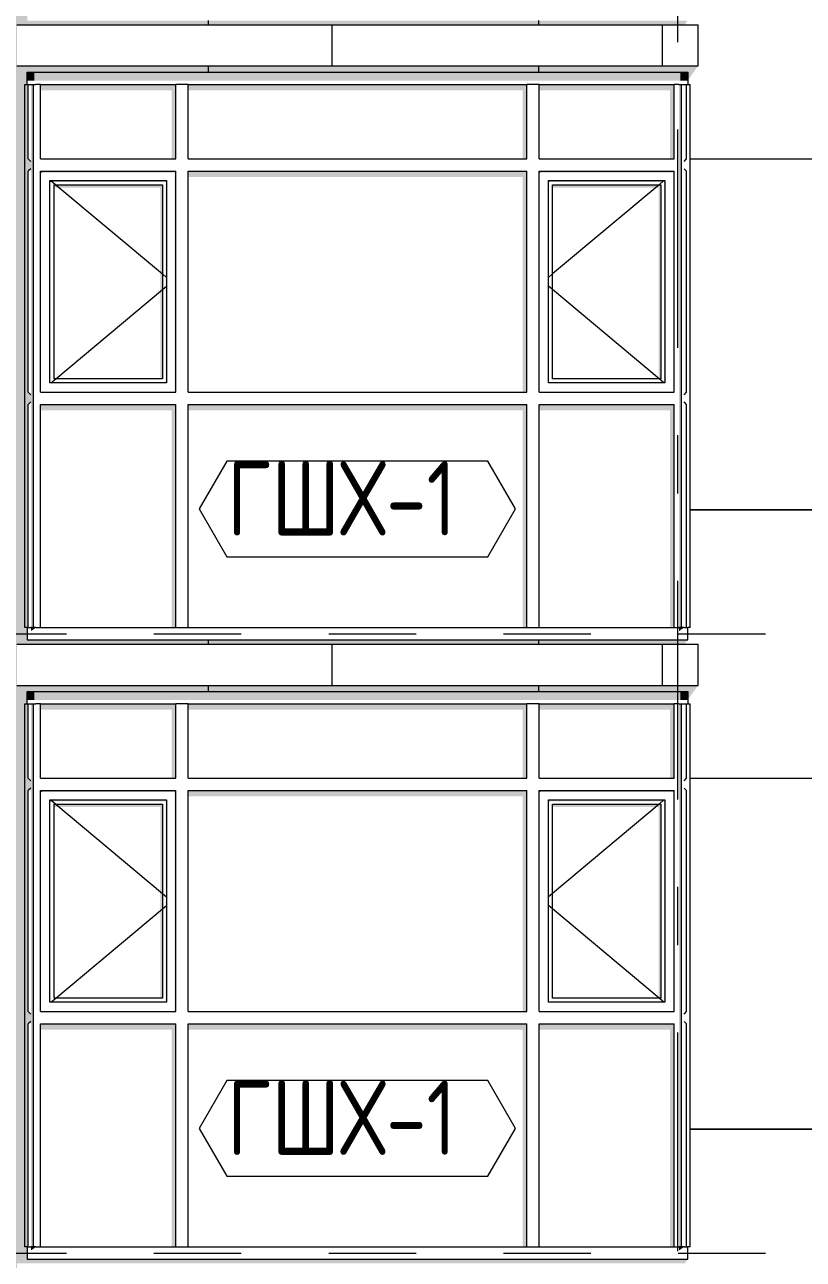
# Model space of a CAD drawing. Header units: millimetres. Extents: x 18162 to 7085488, y 72188 to 247925.
# Drawn here: x 5826846 to 5830619, y 118354 to 124334 of the extents above; entities that cross this region are included whole.
import ezdxf
from ezdxf.enums import TextEntityAlignment as Align

# ---------------------------------------------------------------- set-up
doc = ezdxf.new("R2010")
doc.units = ezdxf.units.MM
doc.header["$MEASUREMENT"] = 0
doc.linetypes.add('Dashed', pattern=[423.333333, 211.666667, -211.666667])
doc.linetypes.add('Double Dashed', pattern=[1093.611073, 529.166651, -211.666656, 141.111112, -211.666656])
for name, color, linetype in [('Finish - Wall', 7, 'Continuous'), ('Structural - Bearing', 7, 'Continuous'), ('Structural - Grid', 7, 'Continuous')]:
    doc.layers.add(name, color=color, linetype=linetype)
doc.styles.add('GENERATED_STYLE_3', font='', dxfattribs={"width": 0.8})
doc.styles.get('GENERATED_STYLE_3').set_extended_font_data('ISOCPEUR MON')
doc.dimstyles.new('GENERATED_STYLE__19', dxfattribs={"dimtxt": 440.00001, "dimasz": 228, "dimexe": 0.18, "dimexo": 31028.935828, "dimgap": 0, "dimtad": 1, "dimdec": 0, "dimzin": 0, "dimdsep": 46, "dimtxsty": 'GENERATED_STYLE_3', "dimblk": 'ARROWHEAD_2', "dimblk1": 'ARROWHEAD_2', "dimblk2": 'ARROWHEAD_2', "dimcen": 0.09, "dimclrd": 13, "dimclre": 13, "dimclrt": 13, "dimadec": 0, "dimazin": 0, "dimtfac": 1, "dimtdec": 4, "dimtmove": 0, "dimatfit": 3, "dimfxl": 1, "dimtolj": 1, "dimtzin": 0, "dimarcsym": 0})

# ---------------------------------------------------------------- blocks, each defined once
blk = doc.blocks.new('*X2302', base_point=(5785635.3, 106384.1))
at = {"layer": 'Structural - Bearing', "color": 8, "linetype": 'Continuous', "lineweight": 13}
for p, q in [((5827735.3, 121134.1), (5827735.3, 121104.1)), ((5829335.3, 121134.1), (5829335.3, 121104.1)), ((5830071.2, 120684.1), (5830435.3, 120684.1)), ((5830435.3, 120684.1), (5830808.8, 120684.1)), ((5830071.2, 118984.1), (5830435.3, 118984.1)), ((5830435.3, 118984.1), (5830071.2, 118984.1)), ((5830808.8, 118984.1), (5830435.3, 118984.1)), ((5830435.3, 118984.1), (5830808.8, 118984.1))]:
    blk.add_line(p, q, dxfattribs=at)
blk = doc.blocks.new('*X2308', base_point=(5785635.3, 106384.1))
at = {"layer": 'Structural - Bearing', "color": 8, "linetype": 'Continuous', "lineweight": 13}
for p, q in [((5827735.3, 124134.1), (5827735.3, 124104.1)), ((5829335.3, 124134.1), (5829335.3, 124104.1)), ((5830071.2, 123684.1), (5830435.3, 123684.1)), ((5830435.3, 123684.1), (5830808.8, 123684.1)), ((5830071.2, 121984.1), (5830435.3, 121984.1)), ((5830435.3, 121984.1), (5830071.2, 121984.1)), ((5830808.8, 121984.1), (5830435.3, 121984.1)), ((5830435.3, 121984.1), (5830808.8, 121984.1)), ((5827735.3, 121354.1), (5827735.3, 121334.1)), ((5829335.3, 121354.1), (5829335.3, 121334.1))]:
    blk.add_line(p, q, dxfattribs=at)
blk = doc.blocks.new('*X2309', base_point=(5785635.3, 106384.1))
at = {"layer": 'Structural - Bearing', "color": 7, "linetype": 'Continuous', "lineweight": 9}
for p, q in [((5828335.3, 121334.1), (5828335.3, 121134.1)), ((5829935.3, 121334.1), (5829935.3, 121134.1))]:
    blk.add_line(p, q, dxfattribs=at)
blk = doc.blocks.new('*X2314', base_point=(5785635.3, 106384.1))
at = {"layer": 'Structural - Bearing', "color": 8, "linetype": 'Continuous', "lineweight": 13}
for p, q in [((5827735.3, 124354.1), (5827735.3, 124334.1)), ((5829335.3, 124354.1), (5829335.3, 124334.1))]:
    blk.add_line(p, q, dxfattribs=at)
blk = doc.blocks.new('*X2315', base_point=(5785635.3, 106384.1))
at = {"layer": 'Structural - Bearing', "color": 7, "linetype": 'Continuous', "lineweight": 9}
for p, q in [((5828335.3, 124334.1), (5828335.3, 124134.1)), ((5829935.3, 124334.1), (5829935.3, 124134.1))]:
    blk.add_line(p, q, dxfattribs=at)
blk = doc.blocks.new('*D2600', base_point=(5785635.3, 106384.1))
at = {"color": 12, "linetype": 'Continuous', "lineweight": 35}
for p, q in [((5838328.4, 118420.7), (5838628.4, 118247.5)), ((5838328.4, 118220.7), (5838628.4, 118047.5))]:
    blk.add_line(p, q, dxfattribs=at)
at = {"color": 13, "linetype": 'Continuous', "lineweight": 13}
for p, q in [((5838478.4, 118134.1), (5838478.4, 118334.1)), ((5838703.4, 118134.1), (5837187.8, 118134.1))]:
    blk.add_line(p, q, dxfattribs=at)
blk = doc.blocks.new('ARROWHEAD_2')
at = {"color": 0, "linetype": 'Continuous', "lineweight": 0}
for p, q in [((-0.378, -0.655), (0.378, 0.655)), ((0, 0), (-1, 0))]:
    blk.add_line(p, q, dxfattribs=at)
blk = doc.blocks.new('*D2601', base_point=(5785635.3, 106384.1))
at = {"color": 12, "linetype": 'Continuous', "lineweight": 35}
for p, q in [((5838328.4, 121220.7), (5838628.4, 121047.5)), ((5838328.4, 118420.7), (5838628.4, 118247.5))]:
    blk.add_line(p, q, dxfattribs=at)
at = {"color": 13, "linetype": 'Continuous', "lineweight": 13}
for p, q in [((5838703.4, 121134.1), (5837187.8, 121134.1)), ((5838478.4, 118334.1), (5838478.4, 121134.1)), ((5838703.4, 118334.1), (5837187.8, 118334.1)), ((5838478.4, 118134.1), (5838478.4, 118334.1))]:
    blk.add_line(p, q, dxfattribs=at)
at = {"color": 13, "lineweight": 13, "char_height": 440, "attachment_point": 7, "rotation": 90, "style": 'GENERATED_STYLE_3'}
for s, insert in [('\\A1;{\\pql;\\fISOCPEUR MON|b0|i0|c0|p0;\\W0.800000;2,800}', (5838605.9, 119549.6)), ('\\A1;{\\pql;\\fISOCPEUR MON|b0|i0|c0|p0;\\W0.800000;200}', (5838518.1, 118420.8))]:
    blk.add_mtext(s, dxfattribs=dict(at, insert=insert))
blk = doc.blocks.new('*D2602', base_point=(5785635.3, 106384.1))
at = {"color": 12, "linetype": 'Continuous', "lineweight": 35}
for p, q in [((5838328.4, 121420.7), (5838628.4, 121247.5)), ((5838328.4, 121220.7), (5838628.4, 121047.5))]:
    blk.add_line(p, q, dxfattribs=at)
at = {"color": 13, "linetype": 'Continuous', "lineweight": 13}
for p, q in [((5838478.4, 121134.1), (5838478.4, 121334.1)), ((5838703.4, 121134.1), (5837187.8, 121134.1))]:
    blk.add_line(p, q, dxfattribs=at)
blk = doc.blocks.new('*D2603', base_point=(5785635.3, 106384.1))
at = {"color": 12, "linetype": 'Continuous', "lineweight": 35}
for p, q in [((5838328.4, 124220.7), (5838628.4, 124047.5)), ((5838328.4, 121420.7), (5838628.4, 121247.5))]:
    blk.add_line(p, q, dxfattribs=at)
at = {"color": 13, "linetype": 'Continuous', "lineweight": 13}
for p, q in [((5838703.4, 124134.1), (5837187.8, 124134.1)), ((5838478.4, 121334.1), (5838478.4, 124134.1)), ((5838703.4, 121334.1), (5837187.8, 121334.1)), ((5838478.4, 121134.1), (5838478.4, 121334.1))]:
    blk.add_line(p, q, dxfattribs=at)
at = {"color": 13, "lineweight": 13, "char_height": 440, "attachment_point": 7, "rotation": 90, "style": 'GENERATED_STYLE_3'}
for s, insert in [('\\A1;{\\pql;\\fISOCPEUR MON|b0|i0|c0|p0;\\W0.800000;2,800}', (5838605.9, 122549.6)), ('\\A1;{\\pql;\\fISOCPEUR MON|b0|i0|c0|p0;\\W0.800000;200}', (5838518.1, 121420.8))]:
    blk.add_mtext(s, dxfattribs=dict(at, insert=insert))
blk = doc.blocks.new('*D2604', base_point=(5785635.3, 106384.1))
at = {"color": 12, "linetype": 'Continuous', "lineweight": 35}
for p, q in [((5838328.4, 124420.7), (5838628.4, 124247.5)), ((5838328.4, 124220.7), (5838628.4, 124047.5))]:
    blk.add_line(p, q, dxfattribs=at)
at = {"color": 13, "linetype": 'Continuous', "lineweight": 13}
for p, q in [((5838703.4, 124334.1), (5837187.8, 124334.1)), ((5838478.4, 124134.1), (5838478.4, 124334.1)), ((5838703.4, 124134.1), (5837187.8, 124134.1))]:
    blk.add_line(p, q, dxfattribs=at)
blk = doc.blocks.new('*D2605', base_point=(5785635.3, 106384.1))
at = {"color": 12, "linetype": 'Continuous', "lineweight": 35}
for p, q in [((5838328.4, 127220.7), (5838628.4, 127047.5)), ((5838328.4, 124420.7), (5838628.4, 124247.5))]:
    blk.add_line(p, q, dxfattribs=at)
at = {"color": 13, "linetype": 'Continuous', "lineweight": 13}
for p, q in [((5838703.4, 127134.1), (5837187.8, 127134.1)), ((5838478.4, 124334.1), (5838478.4, 127134.1)), ((5838703.4, 124334.1), (5837187.8, 124334.1))]:
    blk.add_line(p, q, dxfattribs=at)
at = {"color": 13, "lineweight": 13, "char_height": 440, "attachment_point": 7, "rotation": 90, "style": 'GENERATED_STYLE_3'}
for s, insert in [('\\A1;{\\pql;\\fISOCPEUR MON|b0|i0|c0|p0;\\W0.800000;2,800}', (5838605.9, 125549.6)), ('\\A1;{\\pql;\\fISOCPEUR MON|b0|i0|c0|p0;\\W0.800000;200}', (5838518.1, 124420.8))]:
    blk.add_mtext(s, dxfattribs=dict(at, insert=insert))
blk = doc.blocks.new('Label_215_3', base_point=(5828458.8, 118754.1))
at = {"color": 13, "linetype": 'Continuous', "lineweight": 13, "flags": 128}
blk.add_lwpolyline([(5827692.4, 118988.3), (5827826.5, 118756.1), (5829091.1, 118756.1), (5829225.2, 118988.3), (5829091.1, 119220.6), (5827826.5, 119220.6)], close=True, dxfattribs=at)
at = {"color": 13, "lineweight": 13, "insert": (5827826.5, 119219.9), "char_height": 360, "attachment_point": 1, "style": 'GENERATED_STYLE_3'}
blk.add_mtext('\\A1;{\\pql;\\pt0,253000;\\fISOCPEUR MON|b0|i0|c0|p0;\\W0.800000;ГШХ-1\\fISOCPEUR MON|b0|i0|c0|p0;\\W0.800000;\\A1{\\H.66x;\\S^  ;}\\fISOCPEUR MON|b0|i0|c0|p0;\\W0.800000;\\fISOCPEUR MON|b0|i0|c0|p0;\\W0.800000;\\A1{\\H.66x;\\S^  ;}\\fISOCPEUR MON|b0|i0|c0|p0;\\W0.800000; \\fISOCPEUR MON|b0|i0|c0|p0;\\W0.800000;\\fISOCPEUR MON|b0|i0|c0|p0;\\W0.800000;\\fISOCPEUR MON|b0|i0|c0|p0;\\W0.800000;\\fISOCPEUR MON|b0|i0|c0|p0;\\W0.800000;\\fISOCPEUR MON|b0|i0|c0|p0;\\W0.800000;\\fISOCPEUR MON|b0|i0|c0|p0;\\W0.800000;\\fISOCPEUR MON|b0|i0|c0|p0;\\W0.800000;\\fISOCPEUR MON|b0|i0|c0|p0;\\W0.800000;\\fISOCPEUR MON|b0|i0|c0|p0;\\W0.800000;\\fISOCPEUR MON|b0|i0|c0|p0;\\W0.800000;\\fISOCPEUR MON|b0|i0|c0|p0;\\W0.800000;\\fISOCPEUR MON|b0|i0|c0|p0;\\W0.800000;\\fISOCPEUR MON|b0|i0|c0|p0;\\W0.800000;\\fISOCPEUR MON|b0|i0|c0|p0;\\W0.800000;\\fISOCPEUR MON|b0|i0|c0|p0;\\W0.800000;\\fISOCPEUR MON|b0|i0|c0|p0;\\W0.800000;\\fISOCPEUR MON|b0|i0|c0|p0;\\W0.800000;\\fISOCPEUR MON|b0|i0|c0|p0;\\W0.800000;\\fISOCPEUR MON|b0|i0|c0|p0;\\W0.800000;\\fISOCPEUR MON|b0|i0|c0|p0;\\W0.800000;\\fISOCPEUR MON|b0|i0|c0|p0;\\W0.800000;\\fISOCPEUR MON|b0|i0|c0|p0;\\W0.800000;\\fISOCPEUR MON|b0|i0|c0|p0;\\W0.800000;\\fISOCPEUR MON|b0|i0|c0|p0;\\W0.800000;\\fISOCPEUR MON|b0|i0|c0|p0;\\W0.800000;\\fISOCPEUR MON|b0|i0|c0|p0;\\W0.800000;\\fISOCPEUR MON|b0|i0|c0|p0;\\W0.800000;\\fISOCPEUR MON|b0|i0|c0|p0;\\W0.800000;\\fISOCPEUR MON|b0|i0|c0|p0;\\W0.800000;\\fISOCPEUR MON|b0|i0|c0|p0;\\W0.800000;\\fISOCPEUR MON|b0|i0|c0|p0;\\W0.800000;\\fISOCPEUR MON|b0|i0|c0|p0;\\W0.800000;\\fISOCPEUR MON|b0|i0|c0|p0;\\W0.800000;\\fISOCPEUR MON|b0|i0|c0|p0;\\W0.800000;\\fISOCPEUR MON|b0|i0|c0|p0;\\W0.800000;\\fISOCPEUR MON|b0|i0|c0|p0;\\W0.800000;\\fISOCPEUR MON|b0|i0|c0|p0;\\W0.800000;\\fISOCPEUR MON|b0|i0|c0|p0;\\W0.800000;\\fISOCPEUR MON|b0|i0|c0|p0;\\W0.800000;\\fISOCPEUR MON|b0|i0|c0|p0;\\W0.800000;\\fISOCPEUR MON|b0|i0|c0|p0;\\W0.800000;\\fISOCPEUR MON|b0|i0|c0|p0;\\W0.800000;\\fISOCPEUR MON|b0|i0|c0|p0;\\W0.800000;}', dxfattribs=at)
blk = doc.blocks.new('Label_217_3', base_point=(5828458.8, 121754.1))
at = {"color": 13, "linetype": 'Continuous', "lineweight": 13, "flags": 128}
blk.add_lwpolyline([(5827692.4, 121988.3), (5827826.5, 121756.1), (5829091.1, 121756.1), (5829225.2, 121988.3), (5829091.1, 122220.6), (5827826.5, 122220.6)], close=True, dxfattribs=at)
at = {"color": 13, "lineweight": 13, "insert": (5827826.5, 122219.9), "char_height": 360, "attachment_point": 1, "style": 'GENERATED_STYLE_3'}
blk.add_mtext('\\A1;{\\pql;\\pt0,253000;\\fISOCPEUR MON|b0|i0|c0|p0;\\W0.800000;ГШХ-1\\fISOCPEUR MON|b0|i0|c0|p0;\\W0.800000;\\A1{\\H.66x;\\S^  ;}\\fISOCPEUR MON|b0|i0|c0|p0;\\W0.800000;\\fISOCPEUR MON|b0|i0|c0|p0;\\W0.800000;\\A1{\\H.66x;\\S^  ;}\\fISOCPEUR MON|b0|i0|c0|p0;\\W0.800000; \\fISOCPEUR MON|b0|i0|c0|p0;\\W0.800000;\\fISOCPEUR MON|b0|i0|c0|p0;\\W0.800000;\\fISOCPEUR MON|b0|i0|c0|p0;\\W0.800000;\\fISOCPEUR MON|b0|i0|c0|p0;\\W0.800000;\\fISOCPEUR MON|b0|i0|c0|p0;\\W0.800000;\\fISOCPEUR MON|b0|i0|c0|p0;\\W0.800000;\\fISOCPEUR MON|b0|i0|c0|p0;\\W0.800000;\\fISOCPEUR MON|b0|i0|c0|p0;\\W0.800000;\\fISOCPEUR MON|b0|i0|c0|p0;\\W0.800000;\\fISOCPEUR MON|b0|i0|c0|p0;\\W0.800000;\\fISOCPEUR MON|b0|i0|c0|p0;\\W0.800000;\\fISOCPEUR MON|b0|i0|c0|p0;\\W0.800000;\\fISOCPEUR MON|b0|i0|c0|p0;\\W0.800000;\\fISOCPEUR MON|b0|i0|c0|p0;\\W0.800000;\\fISOCPEUR MON|b0|i0|c0|p0;\\W0.800000;\\fISOCPEUR MON|b0|i0|c0|p0;\\W0.800000;\\fISOCPEUR MON|b0|i0|c0|p0;\\W0.800000;\\fISOCPEUR MON|b0|i0|c0|p0;\\W0.800000;\\fISOCPEUR MON|b0|i0|c0|p0;\\W0.800000;\\fISOCPEUR MON|b0|i0|c0|p0;\\W0.800000;\\fISOCPEUR MON|b0|i0|c0|p0;\\W0.800000;\\fISOCPEUR MON|b0|i0|c0|p0;\\W0.800000;\\fISOCPEUR MON|b0|i0|c0|p0;\\W0.800000;\\fISOCPEUR MON|b0|i0|c0|p0;\\W0.800000;\\fISOCPEUR MON|b0|i0|c0|p0;\\W0.800000;\\fISOCPEUR MON|b0|i0|c0|p0;\\W0.800000;\\fISOCPEUR MON|b0|i0|c0|p0;\\W0.800000;\\fISOCPEUR MON|b0|i0|c0|p0;\\W0.800000;\\fISOCPEUR MON|b0|i0|c0|p0;\\W0.800000;\\fISOCPEUR MON|b0|i0|c0|p0;\\W0.800000;\\fISOCPEUR MON|b0|i0|c0|p0;\\W0.800000;\\fISOCPEUR MON|b0|i0|c0|p0;\\W0.800000;\\fISOCPEUR MON|b0|i0|c0|p0;\\W0.800000;\\fISOCPEUR MON|b0|i0|c0|p0;\\W0.800000;\\fISOCPEUR MON|b0|i0|c0|p0;\\W0.800000;\\fISOCPEUR MON|b0|i0|c0|p0;\\W0.800000;\\fISOCPEUR MON|b0|i0|c0|p0;\\W0.800000;\\fISOCPEUR MON|b0|i0|c0|p0;\\W0.800000;\\fISOCPEUR MON|b0|i0|c0|p0;\\W0.800000;\\fISOCPEUR MON|b0|i0|c0|p0;\\W0.800000;\\fISOCPEUR MON|b0|i0|c0|p0;\\W0.800000;\\fISOCPEUR MON|b0|i0|c0|p0;\\W0.800000;\\fISOCPEUR MON|b0|i0|c0|p0;\\W0.800000;}', dxfattribs=at)
blk = doc.blocks.new('Standard grid marker[378]_3', base_point=(5830008.8, 166384.1))
at = {"layer": 'Structural - Grid', "color": 13, "linetype": 'Double Dashed', "lineweight": 13, "ltscale": 2}
blk.add_line((5830008.8, 165384.1), (5830008.8, 100884.1), dxfattribs=at)
at = {"layer": 'Structural - Grid', "color": 13, "lineweight": 13, "style": 'GENERATED_STYLE_3'}
blk.add_attdef('AC_MarkerText_1', text='', height=500, rotation=360, dxfattribs=at).set_placement((5830008.8, 99534.1), align=Align.TOP_CENTER)

msp = doc.modelspace()

# ---------------------------------------------------------------- hatches: boundary and pattern name
at = {"layer": 'Finish - Wall', "linetype": 'Continuous', "lineweight": 0}
for points in [[(5826858.8, 124104.1), (5826858.8, 124063.4), (5826893.8, 124063.4), (5826893.8, 124104.1)], [(5826893.8, 124104.1), (5826893.8, 124063.4), (5827608.8, 124063.4), (5827608.8, 124104.1)], [(5827608.8, 124104.1), (5827608.8, 124063.4), (5829308.8, 124063.4), (5829308.8, 124104.1)], [(5829308.8, 124104.1), (5829308.8, 124063.4), (5830023.8, 124063.4), (5830023.8, 124104.1)], [(5830058.8, 124104.1), (5830023.8, 124104.1), (5830023.8, 124063.4), (5830058.8, 124063.4)], [(5826846.4, 123654.1), (5826888.8, 123654.1), (5826888.8, 124044.1), (5826876.4, 124044.1), (5826876.4, 123671.5), (5826863.8, 123684.1), (5826863.8, 124044.1), (5826846.4, 124044.1)], [(5826923.8, 124044.1), (5826923.8, 124015.8), (5827558.8, 124015.8), (5827558.8, 123684.1), (5827578.8, 123684.1), (5827578.8, 124044.1)], [(5827638.8, 124044.1), (5827638.8, 124015.8), (5829258.8, 124015.8), (5829258.8, 123684.1), (5829278.8, 123684.1), (5829278.8, 124044.1)], [(5829338.8, 124044.1), (5829338.8, 124015.8), (5829973.8, 124015.8), (5829973.8, 123684.1), (5829993.8, 123684.1), (5829993.8, 124044.1)], [(5830016.4, 123654.1), (5830028.8, 123654.1), (5830028.8, 124044.1), (5830016.4, 124044.1)], [(5830053.8, 124044.1), (5830053.8, 124037), (5830058.8, 124044.1)], [(5830053.8, 123684.1), (5830041.2, 123671.5), (5830047.5, 123675.2)], [(5827578.8, 123624.1), (5826923.8, 123624.1), (5826930.9, 123617), (5827571.8, 123617)], [(5826930.9, 123617), (5826923.8, 123624.1), (5826923.8, 123617)], [(5827571.8, 123617), (5827573.8, 123617), (5827573.8, 122559.1), (5827578.8, 122554.1), (5827578.8, 123624.1)], [(5827638.8, 123624.1), (5827638.8, 123595.8), (5829258.8, 123595.8), (5829258.8, 122554.1), (5829278.8, 122554.1), (5829278.8, 123624.1)], [(5829993.8, 123624.1), (5829338.8, 123624.1), (5829345.9, 123617), (5829986.8, 123617)], [(5829338.8, 123624.1), (5829338.8, 123617), (5829345.9, 123617)], [(5829986.8, 123617), (5829988.8, 123617), (5829988.8, 122559.1), (5829993.8, 122554.1), (5829993.8, 123624.1)], [(5830016.4, 122524.1), (5830028.8, 122524.1), (5830028.8, 123654.1), (5830016.4, 123654.1)], [(5826975.9, 123572), (5826968.8, 123579.1), (5826968.8, 123572)], [(5826968.8, 123579.1), (5826975.9, 123572), (5827526.8, 123572), (5827533.8, 123579.1)], [(5826988.8, 123544.9), (5827503.8, 123544.9), (5827503.8, 122619.1), (5827513.8, 122619.1), (5827513.8, 123559.1), (5826988.8, 123559.1)], [(5827533.8, 123579.1), (5827526.8, 123572), (5827528.8, 123572), (5827528.8, 122604.1), (5827533.8, 122599.1)], [(5829390.9, 123572), (5829383.8, 123579.1), (5829383.8, 123572)], [(5829383.8, 123579.1), (5829390.9, 123572), (5829941.8, 123572), (5829948.8, 123579.1)], [(5829928.8, 123559.1), (5829403.8, 123559.1), (5829403.8, 123544.9), (5829918.8, 123544.9), (5829918.8, 122619.1), (5829928.8, 122619.1)], [(5829941.8, 123572), (5829943.8, 123572), (5829943.8, 122604.1), (5829948.8, 122599.1), (5829948.8, 123579.1)], [(5827528.8, 122599.1), (5827533.8, 122599.1), (5827528.8, 122604.1)], [(5829943.8, 122599.1), (5829948.8, 122599.1), (5829943.8, 122604.1)], [(5827573.8, 122554.1), (5827578.8, 122554.1), (5827573.8, 122559.1)], [(5829988.8, 122554.1), (5829993.8, 122554.1), (5829988.8, 122559.1)], [(5830053.8, 122554.1), (5830041.2, 122541.5), (5830047.5, 122545.2)], [(5826846.4, 122524.1), (5826846.4, 121414.1), (5826863.8, 121414.1), (5826863.8, 122494.1), (5826876.4, 122506.6), (5826876.4, 121414.1), (5826888.8, 121414.1), (5826888.8, 122524.1)], [(5826923.8, 122494.1), (5826923.8, 122465.8), (5827558.8, 122465.8), (5827558.8, 121414.1), (5827578.8, 121414.1), (5827578.8, 122494.1)], [(5827638.8, 122494.1), (5827638.8, 122465.8), (5829258.8, 122465.8), (5829258.8, 121414.1), (5829278.8, 121414.1), (5829278.8, 122494.1)], [(5829338.8, 122465.8), (5829973.8, 122465.8), (5829973.8, 121414.1), (5829993.8, 121414.1), (5829993.8, 122494.1), (5829338.8, 122494.1)], [(5830016.4, 121414.1), (5830028.8, 121414.1), (5830028.8, 122524.1), (5830016.4, 122524.1)], [(5826876.4, 121396.5), (5826893.8, 121408.8), (5826893.8, 121414.1), (5826876.4, 121414.1)], [(5826901.2, 121414.1), (5826893.8, 121414.1), (5826893.8, 121408.8)], [(5830016.4, 121396.5), (5830023.8, 121401.7), (5830023.8, 121414.1), (5830016.4, 121414.1)], [(5830041.2, 121414.1), (5830023.8, 121414.1), (5830023.8, 121401.7)], [(5826858.8, 121104.1), (5826858.8, 121063.4), (5826893.8, 121063.4), (5826893.8, 121104.1)], [(5826893.8, 121063.4), (5827608.8, 121063.4), (5827608.8, 121104.1), (5826893.8, 121104.1)], [(5829308.8, 121104.1), (5827608.8, 121104.1), (5827608.8, 121063.4), (5829308.8, 121063.4)], [(5829308.8, 121104.1), (5829308.8, 121063.4), (5830023.8, 121063.4), (5830023.8, 121104.1)], [(5830023.8, 121104.1), (5830023.8, 121063.4), (5830058.8, 121063.4), (5830058.8, 121104.1)], [(5826846.4, 121044.1), (5826846.4, 120654.1), (5826888.8, 120654.1), (5826888.8, 121044.1), (5826876.4, 121044.1), (5826876.4, 120671.5), (5826863.8, 120684.1), (5826863.8, 121044.1)], [(5826923.8, 121044.1), (5826923.8, 121015.8), (5827558.8, 121015.8), (5827558.8, 120684.1), (5827578.8, 120684.1), (5827578.8, 121044.1)], [(5827638.8, 121044.1), (5827638.8, 121015.8), (5829258.8, 121015.8), (5829258.8, 120684.1), (5829278.8, 120684.1), (5829278.8, 121044.1)], [(5829993.8, 121044.1), (5829338.8, 121044.1), (5829338.8, 121015.8), (5829973.8, 121015.8), (5829973.8, 120684.1), (5829993.8, 120684.1)], [(5830016.4, 120654.1), (5830028.8, 120654.1), (5830028.8, 121044.1), (5830016.4, 121044.1)], [(5830053.8, 121037), (5830058.8, 121044.1), (5830053.8, 121044.1)], [(5830041.2, 120671.5), (5830047.5, 120675.2), (5830053.8, 120684.1)], [(5827578.8, 120624.1), (5826923.8, 120624.1), (5826930.9, 120617), (5827571.8, 120617)], [(5826930.9, 120617), (5826923.8, 120624.1), (5826923.8, 120617)], [(5827571.8, 120617), (5827573.8, 120617), (5827573.8, 119559.1), (5827578.8, 119554.1), (5827578.8, 120624.1)], [(5827638.8, 120624.1), (5827638.8, 120595.8), (5829258.8, 120595.8), (5829258.8, 119554.1), (5829278.8, 119554.1), (5829278.8, 120624.1)], [(5829993.8, 120624.1), (5829338.8, 120624.1), (5829345.9, 120617), (5829986.8, 120617)], [(5829338.8, 120617), (5829345.9, 120617), (5829338.8, 120624.1)], [(5829986.8, 120617), (5829988.8, 120617), (5829988.8, 119559.1), (5829993.8, 119554.1), (5829993.8, 120624.1)], [(5830016.4, 119524.1), (5830028.8, 119524.1), (5830028.8, 120654.1), (5830016.4, 120654.1)], [(5826968.8, 120572), (5826975.9, 120572), (5826968.8, 120579.1)], [(5826968.8, 120579.1), (5826975.9, 120572), (5827526.8, 120572), (5827533.8, 120579.1)], [(5827513.8, 120559.1), (5826988.8, 120559.1), (5826988.8, 120544.9), (5827503.8, 120544.9), (5827503.8, 119619.1), (5827513.8, 119619.1)], [(5827533.8, 120579.1), (5827526.8, 120572), (5827528.8, 120572), (5827528.8, 119604.1), (5827533.8, 119599.1)], [(5829390.9, 120572), (5829383.8, 120579.1), (5829383.8, 120572)], [(5829383.8, 120579.1), (5829390.9, 120572), (5829941.8, 120572), (5829948.8, 120579.1)], [(5829928.8, 120559.1), (5829403.8, 120559.1), (5829403.8, 120544.9), (5829918.8, 120544.9), (5829918.8, 119619.1), (5829928.8, 119619.1)], [(5829941.8, 120572), (5829943.8, 120572), (5829943.8, 119604.1), (5829948.8, 119599.1), (5829948.8, 120579.1)], [(5827528.8, 119599.1), (5827533.8, 119599.1), (5827528.8, 119604.1)], [(5829943.8, 119599.1), (5829948.8, 119599.1), (5829943.8, 119604.1)], [(5827573.8, 119554.1), (5827578.8, 119554.1), (5827573.8, 119559.1)], [(5829988.8, 119554.1), (5829993.8, 119554.1), (5829988.8, 119559.1)], [(5830053.8, 119554.1), (5830041.2, 119541.5), (5830047.5, 119545.2)], [(5826846.4, 119524.1), (5826846.4, 118414.1), (5826863.8, 118414.1), (5826863.8, 119494.1), (5826876.4, 119506.6), (5826876.4, 118414.1), (5826888.8, 118414.1), (5826888.8, 119524.1)], [(5826923.8, 119494.1), (5826923.8, 119465.8), (5827558.8, 119465.8), (5827558.8, 118414.1), (5827578.8, 118414.1), (5827578.8, 119494.1)], [(5827638.8, 119494.1), (5827638.8, 119465.8), (5829258.8, 119465.8), (5829258.8, 118414.1), (5829278.8, 118414.1), (5829278.8, 119494.1)], [(5829338.8, 119465.8), (5829973.8, 119465.8), (5829973.8, 118414.1), (5829993.8, 118414.1), (5829993.8, 119494.1), (5829338.8, 119494.1)], [(5830016.4, 118414.1), (5830028.8, 118414.1), (5830028.8, 119524.1), (5830016.4, 119524.1)], [(5826876.4, 118396.5), (5826893.8, 118408.8), (5826893.8, 118414.1), (5826876.4, 118414.1)], [(5826893.8, 118414.1), (5826893.8, 118408.8), (5826901.2, 118414.1)], [(5830016.4, 118396.5), (5830023.8, 118401.7), (5830023.8, 118414.1), (5830016.4, 118414.1)], [(5830041.2, 118414.1), (5830023.8, 118414.1), (5830023.8, 118401.7)]]:
    msp.add_hatch(color=49, dxfattribs=at).paths.add_polyline_path(points)
h = msp.add_hatch(color=49, dxfattribs=at)
h.paths.add_polyline_path([(5826888.8, 123654.1), (5826846.4, 123654.1), (5826846.4, 122524.1), (5826888.8, 122524.1)])
h.paths.add_polyline_path([(5826876.4, 122541.5), (5826863.8, 122554.1), (5826863.8, 123624.1), (5826876.4, 123636.6)], flags=0)
h = msp.add_hatch(color=49, dxfattribs=at)
h.paths.add_polyline_path([(5826888.8, 120654.1), (5826846.4, 120654.1), (5826846.4, 119524.1), (5826888.8, 119524.1)])
h.paths.add_polyline_path([(5826863.8, 120624.1), (5826876.4, 120636.6), (5826876.4, 119541.5), (5826863.8, 119554.1)], flags=0)
at = {"layer": 'Structural - Bearing', "linetype": 'Continuous', "lineweight": 0}
for points in [[(5826808.8, 127284.1), (5825563.8, 127284.1), (5825563.8, 126715.6), (5825576.4, 126703), (5825576.4, 126684.1), (5825908.8, 126684.1), (5825908.8, 124984.1), (5825563.8, 124984.1), (5825563.8, 124845.6), (5825576.4, 124833), (5825576.4, 124803.4), (5825563.8, 124785.6), (5825563.8, 124284.1), (5826808.8, 124284.1), (5826808.8, 124334.1), (5830044.7, 124334.1), (5830058.8, 124354.1), (5826858.8, 124354.1), (5826858.8, 124414.1), (5826846.4, 124414.1), (5826846.4, 127044.1), (5826858.8, 127044.1), (5826858.8, 127104.1), (5830058.8, 127104.1), (5830058.8, 127063.4), (5830108.8, 127134.1), (5826808.8, 127134.1)], [(5826808.8, 124284.1), (5825563.8, 124284.1), (5825563.8, 123715.6), (5825576.4, 123703), (5825576.4, 123684.1), (5825908.8, 123684.1), (5825908.8, 121984.1), (5825563.8, 121984.1), (5825563.8, 121845.6), (5825576.4, 121833), (5825576.4, 121803.4), (5825563.8, 121785.6), (5825563.8, 121284.1), (5826808.8, 121284.1), (5826808.8, 121334.1), (5830044.7, 121334.1), (5830058.8, 121354.1), (5826858.8, 121354.1), (5826858.8, 121414.1), (5826846.4, 121414.1), (5826846.4, 124044.1), (5826858.8, 124044.1), (5826858.8, 124104.1), (5830058.8, 124104.1), (5830058.8, 124063.4), (5830108.8, 124134.1), (5826808.8, 124134.1)], [(5825563.8, 118284.1), (5826808.8, 118284.1), (5826808.8, 118334.1), (5830044.7, 118334.1), (5830058.8, 118354.1), (5826858.8, 118354.1), (5826858.8, 118414.1), (5826846.4, 118414.1), (5826846.4, 121044.1), (5826858.8, 121044.1), (5826858.8, 121104.1), (5830058.8, 121104.1), (5830058.8, 121063.4), (5830108.8, 121134.1), (5826808.8, 121134.1), (5826808.8, 121284.1), (5825563.8, 121284.1), (5825563.8, 120715.6), (5825576.4, 120703), (5825576.4, 120684.1), (5825908.8, 120684.1), (5825908.8, 118984.1), (5825563.8, 118984.1), (5825563.8, 118845.6), (5825576.4, 118833), (5825576.4, 118803.4), (5825563.8, 118785.6)]]:
    msp.add_hatch(color=49, dxfattribs=at).paths.add_polyline_path(points)

# ---------------------------------------------------------------- linework, layer by layer
at = {"color": 8, "linetype": 'Dashed', "lineweight": 13, "ltscale": 2}
for p, q in [((5800379.4, 121384.1), (5841359.8, 121384.1)), ((5800379.4, 118384.1), (5841359.8, 118384.1))]:
    msp.add_line(p, q, dxfattribs=at)
at = {"layer": 'Finish - Wall', "color": 7, "linetype": 'Continuous', "lineweight": 9}
for p, q in [((5826858.8, 124044.1), (5826858.8, 124104.1)), ((5826858.8, 124104.1), (5826893.8, 124104.1)), ((5826893.8, 124104.1), (5827608.8, 124104.1)), ((5827608.8, 124104.1), (5829308.8, 124104.1)), ((5829308.8, 124104.1), (5830023.8, 124104.1)), ((5830023.8, 124104.1), (5830058.8, 124104.1)), ((5830058.8, 124104.1), (5830058.8, 124044.1)), ((5826846.4, 124044.1), (5826858.8, 124044.1)), ((5826846.4, 123654.1), (5826846.4, 124044.1)), ((5826858.8, 124044.1), (5826863.8, 124044.1)), ((5826863.8, 124044.1), (5826876.4, 124044.1)), ((5826863.8, 123684.1), (5826863.8, 124044.1)), ((5826876.4, 124044.1), (5826888.8, 124044.1)), ((5826888.8, 124044.1), (5826901.2, 124044.1)), ((5826888.8, 123654.1), (5826888.8, 124044.1)), ((5826923.8, 124044.1), (5826901.2, 124044.1)), ((5826923.8, 124044.1), (5827578.8, 124044.1)), ((5826923.8, 123684.1), (5826923.8, 124044.1)), ((5827638.8, 124044.1), (5827578.8, 124044.1)), ((5827578.8, 123684.1), (5827578.8, 124044.1)), ((5827638.8, 124044.1), (5829278.8, 124044.1)), ((5827638.8, 123684.1), (5827638.8, 124044.1)), ((5829338.8, 124044.1), (5829278.8, 124044.1)), ((5829278.8, 123684.1), (5829278.8, 124044.1)), ((5829338.8, 124044.1), (5829993.8, 124044.1)), ((5829338.8, 123684.1), (5829338.8, 124044.1)), ((5830016.4, 124044.1), (5829993.8, 124044.1)), ((5829993.8, 123684.1), (5829993.8, 124044.1)), ((5830016.4, 124044.1), (5830028.8, 124044.1)), ((5830028.8, 124044.1), (5830041.2, 124044.1)), ((5830028.8, 123654.1), (5830028.8, 124044.1)), ((5830041.2, 124044.1), (5830053.8, 124044.1)), ((5830053.8, 124044.1), (5830058.8, 124044.1)), ((5830053.8, 123684.1), (5830053.8, 124044.1)), ((5830058.8, 124044.1), (5830071.2, 124044.1)), ((5830071.2, 123654.1), (5830071.2, 124044.1)), ((5826863.8, 123684.1), (5826876.4, 123671.5)), ((5826923.8, 123684.1), (5827578.8, 123684.1)), ((5827638.8, 123684.1), (5829278.8, 123684.1)), ((5829338.8, 123684.1), (5829993.8, 123684.1)), ((5830041.2, 123671.5), (5830053.8, 123684.1)), ((5826846.4, 122524.1), (5826846.4, 123654.1)), ((5826876.4, 123636.6), (5826863.8, 123624.1)), ((5826863.8, 122554.1), (5826863.8, 123624.1)), ((5826888.8, 122524.1), (5826888.8, 123654.1)), ((5826923.8, 122554.1), (5826923.8, 123624.1)), ((5826923.8, 123624.1), (5827578.8, 123624.1)), ((5827578.8, 122554.1), (5827578.8, 123624.1)), ((5827638.8, 122554.1), (5827638.8, 123624.1)), ((5827638.8, 123624.1), (5829278.8, 123624.1)), ((5829278.8, 122554.1), (5829278.8, 123624.1)), ((5829338.8, 122554.1), (5829338.8, 123624.1)), ((5829338.8, 123624.1), (5829993.8, 123624.1)), ((5829993.8, 122554.1), (5829993.8, 123624.1)), ((5830028.8, 122524.1), (5830028.8, 123654.1)), ((5830053.8, 123624.1), (5830041.2, 123636.6)), ((5830053.8, 122554.1), (5830053.8, 123624.1)), ((5830071.2, 122524.1), (5830071.2, 123654.1)), ((5826968.8, 122599.1), (5826968.8, 123579.1)), ((5826968.8, 123579.1), (5827533.8, 123579.1)), ((5826973.7, 123579.1), (5826997.6, 123559.1)), ((5826988.8, 123559.1), (5827513.8, 123559.1)), ((5826988.8, 122619.1), (5826988.8, 123559.1)), ((5826997.6, 123559.1), (5827513.8, 123126.7)), ((5827513.8, 123559.1), (5827513.8, 122619.1)), ((5827533.8, 123579.1), (5827533.8, 122599.1)), ((5829383.8, 122599.1), (5829383.8, 123579.1)), ((5829383.8, 123579.1), (5829948.8, 123579.1)), ((5829403.8, 123559.1), (5829928.8, 123559.1)), ((5829920.1, 123559.1), (5829403.8, 123126.7)), ((5829403.8, 122619.1), (5829403.8, 123559.1)), ((5829944, 123579.1), (5829920.1, 123559.1)), ((5829928.8, 123559.1), (5829928.8, 122619.1)), ((5829948.8, 123579.1), (5829948.8, 122599.1)), ((5827513.8, 123126.7), (5827533.8, 123110)), ((5829403.8, 123126.7), (5829383.8, 123110)), ((5826997.6, 122619.1), (5827513.8, 123051.4)), ((5827513.8, 123051.4), (5827533.8, 123068.1)), ((5829403.8, 123051.4), (5829383.8, 123068.1)), ((5829920.1, 122619.1), (5829403.8, 123051.4)), ((5827533.8, 122599.1), (5826968.8, 122599.1)), ((5826973.7, 122599.1), (5826997.6, 122619.1)), ((5827513.8, 122619.1), (5826988.8, 122619.1)), ((5829948.8, 122599.1), (5829383.8, 122599.1)), ((5829928.8, 122619.1), (5829403.8, 122619.1)), ((5829944, 122599.1), (5829920.1, 122619.1)), ((5826863.8, 122554.1), (5826876.4, 122541.5)), ((5826923.8, 122554.1), (5827578.8, 122554.1)), ((5827638.8, 122554.1), (5829278.8, 122554.1)), ((5829338.8, 122554.1), (5829993.8, 122554.1)), ((5830041.2, 122541.5), (5830053.8, 122554.1)), ((5826846.4, 121414.1), (5826846.4, 122524.1)), ((5826876.4, 122506.6), (5826863.8, 122494.1)), ((5826863.8, 121414.1), (5826863.8, 122494.1)), ((5826888.8, 121414.1), (5826888.8, 122524.1)), ((5826923.8, 121414.1), (5826923.8, 122494.1)), ((5826923.8, 122494.1), (5827578.8, 122494.1)), ((5827578.8, 121414.1), (5827578.8, 122494.1)), ((5827638.8, 121414.1), (5827638.8, 122494.1)), ((5827638.8, 122494.1), (5829278.8, 122494.1)), ((5829278.8, 121414.1), (5829278.8, 122494.1)), ((5829338.8, 121414.1), (5829338.8, 122494.1)), ((5829338.8, 122494.1), (5829993.8, 122494.1)), ((5829993.8, 121414.1), (5829993.8, 122494.1)), ((5830028.8, 121414.1), (5830028.8, 122524.1)), ((5830053.8, 122494.1), (5830041.2, 122506.6)), ((5830053.8, 121414.1), (5830053.8, 122494.1)), ((5830071.2, 121414.1), (5830071.2, 122524.1)), ((5826858.8, 121414.1), (5826846.4, 121414.1)), ((5826858.8, 121414.1), (5826863.8, 121414.1)), ((5826858.8, 121414.1), (5826858.8, 121354.1)), ((5826863.8, 121414.1), (5826876.4, 121414.1)), ((5826888.8, 121414.1), (5826876.4, 121414.1)), ((5826901.2, 121414.1), (5826888.8, 121414.1)), ((5826901.2, 121414.1), (5826923.8, 121414.1)), ((5826923.8, 121414.1), (5827578.8, 121414.1)), ((5827578.8, 121414.1), (5827638.8, 121414.1)), ((5827638.8, 121414.1), (5829278.8, 121414.1)), ((5829278.8, 121414.1), (5829338.8, 121414.1)), ((5829338.8, 121414.1), (5829993.8, 121414.1)), ((5829993.8, 121414.1), (5830016.4, 121414.1)), ((5830028.8, 121414.1), (5830016.4, 121414.1)), ((5830041.2, 121414.1), (5830028.8, 121414.1)), ((5830041.2, 121414.1), (5830053.8, 121414.1)), ((5830053.8, 121414.1), (5830058.8, 121414.1)), ((5830058.8, 121354.1), (5830058.8, 121414.1)), ((5830071.2, 121414.1), (5830058.8, 121414.1)), ((5826858.8, 121354.1), (5826893.8, 121354.1)), ((5826893.8, 121354.1), (5827608.8, 121354.1)), ((5827608.8, 121354.1), (5829308.8, 121354.1)), ((5829308.8, 121354.1), (5830023.8, 121354.1)), ((5830023.8, 121354.1), (5830058.8, 121354.1)), ((5826858.8, 121044.1), (5826858.8, 121104.1)), ((5826858.8, 121104.1), (5826893.8, 121104.1)), ((5826893.8, 121104.1), (5827608.8, 121104.1)), ((5827608.8, 121104.1), (5829308.8, 121104.1)), ((5829308.8, 121104.1), (5830023.8, 121104.1)), ((5830023.8, 121104.1), (5830058.8, 121104.1)), ((5830058.8, 121104.1), (5830058.8, 121044.1)), ((5826846.4, 121044.1), (5826858.8, 121044.1)), ((5826846.4, 120654.1), (5826846.4, 121044.1)), ((5826858.8, 121044.1), (5826863.8, 121044.1)), ((5826863.8, 121044.1), (5826876.4, 121044.1)), ((5826863.8, 120684.1), (5826863.8, 121044.1)), ((5826876.4, 121044.1), (5826888.8, 121044.1)), ((5826888.8, 121044.1), (5826901.2, 121044.1)), ((5826888.8, 120654.1), (5826888.8, 121044.1)), ((5826923.8, 121044.1), (5826901.2, 121044.1)), ((5826923.8, 121044.1), (5827578.8, 121044.1)), ((5826923.8, 120684.1), (5826923.8, 121044.1)), ((5827638.8, 121044.1), (5827578.8, 121044.1)), ((5827578.8, 120684.1), (5827578.8, 121044.1)), ((5827638.8, 121044.1), (5829278.8, 121044.1)), ((5827638.8, 120684.1), (5827638.8, 121044.1)), ((5829338.8, 121044.1), (5829278.8, 121044.1)), ((5829278.8, 120684.1), (5829278.8, 121044.1)), ((5829338.8, 121044.1), (5829993.8, 121044.1)), ((5829338.8, 120684.1), (5829338.8, 121044.1)), ((5830016.4, 121044.1), (5829993.8, 121044.1)), ((5829993.8, 120684.1), (5829993.8, 121044.1)), ((5830016.4, 121044.1), (5830028.8, 121044.1)), ((5830028.8, 121044.1), (5830041.2, 121044.1)), ((5830028.8, 120654.1), (5830028.8, 121044.1)), ((5830041.2, 121044.1), (5830053.8, 121044.1)), ((5830053.8, 121044.1), (5830058.8, 121044.1)), ((5830053.8, 120684.1), (5830053.8, 121044.1)), ((5830058.8, 121044.1), (5830071.2, 121044.1)), ((5830071.2, 120654.1), (5830071.2, 121044.1)), ((5826863.8, 120684.1), (5826876.4, 120671.5)), ((5826923.8, 120684.1), (5827578.8, 120684.1)), ((5827638.8, 120684.1), (5829278.8, 120684.1)), ((5829338.8, 120684.1), (5829993.8, 120684.1)), ((5830041.2, 120671.5), (5830053.8, 120684.1)), ((5826846.4, 119524.1), (5826846.4, 120654.1)), ((5826876.4, 120636.6), (5826863.8, 120624.1)), ((5826863.8, 119554.1), (5826863.8, 120624.1)), ((5826888.8, 119524.1), (5826888.8, 120654.1)), ((5826923.8, 119554.1), (5826923.8, 120624.1)), ((5826923.8, 120624.1), (5827578.8, 120624.1)), ((5827578.8, 119554.1), (5827578.8, 120624.1)), ((5827638.8, 119554.1), (5827638.8, 120624.1)), ((5827638.8, 120624.1), (5829278.8, 120624.1)), ((5829278.8, 119554.1), (5829278.8, 120624.1)), ((5829338.8, 119554.1), (5829338.8, 120624.1)), ((5829338.8, 120624.1), (5829993.8, 120624.1)), ((5829993.8, 119554.1), (5829993.8, 120624.1)), ((5830028.8, 119524.1), (5830028.8, 120654.1)), ((5830053.8, 120624.1), (5830041.2, 120636.6)), ((5830053.8, 119554.1), (5830053.8, 120624.1)), ((5830071.2, 119524.1), (5830071.2, 120654.1)), ((5826968.8, 119599.1), (5826968.8, 120579.1)), ((5826968.8, 120579.1), (5827533.8, 120579.1)), ((5826973.7, 120579.1), (5826997.6, 120559.1)), ((5826988.8, 120559.1), (5827513.8, 120559.1)), ((5826988.8, 119619.1), (5826988.8, 120559.1)), ((5826997.6, 120559.1), (5827513.8, 120126.7)), ((5827513.8, 120559.1), (5827513.8, 119619.1)), ((5827533.8, 120579.1), (5827533.8, 119599.1)), ((5829383.8, 119599.1), (5829383.8, 120579.1)), ((5829383.8, 120579.1), (5829948.8, 120579.1)), ((5829403.8, 120559.1), (5829928.8, 120559.1)), ((5829920.1, 120559.1), (5829403.8, 120126.7)), ((5829403.8, 119619.1), (5829403.8, 120559.1)), ((5829944, 120579.1), (5829920.1, 120559.1)), ((5829928.8, 120559.1), (5829928.8, 119619.1)), ((5829948.8, 120579.1), (5829948.8, 119599.1)), ((5827513.8, 120126.7), (5827533.8, 120110)), ((5829403.8, 120126.7), (5829383.8, 120110)), ((5826997.6, 119619.1), (5827513.8, 120051.4)), ((5827513.8, 120051.4), (5827533.8, 120068.1)), ((5829403.8, 120051.4), (5829383.8, 120068.1)), ((5829920.1, 119619.1), (5829403.8, 120051.4)), ((5826973.7, 119599.1), (5826997.6, 119619.1)), ((5827513.8, 119619.1), (5826988.8, 119619.1)), ((5829928.8, 119619.1), (5829403.8, 119619.1)), ((5829944, 119599.1), (5829920.1, 119619.1)), ((5826863.8, 119554.1), (5826876.4, 119541.5)), ((5826923.8, 119554.1), (5827578.8, 119554.1)), ((5827533.8, 119599.1), (5826968.8, 119599.1)), ((5827638.8, 119554.1), (5829278.8, 119554.1)), ((5829338.8, 119554.1), (5829993.8, 119554.1)), ((5829948.8, 119599.1), (5829383.8, 119599.1)), ((5830041.2, 119541.5), (5830053.8, 119554.1)), ((5826846.4, 118414.1), (5826846.4, 119524.1)), ((5826876.4, 119506.6), (5826863.8, 119494.1)), ((5826863.8, 118414.1), (5826863.8, 119494.1)), ((5826888.8, 118414.1), (5826888.8, 119524.1)), ((5826923.8, 118414.1), (5826923.8, 119494.1)), ((5826923.8, 119494.1), (5827578.8, 119494.1)), ((5827578.8, 118414.1), (5827578.8, 119494.1)), ((5827638.8, 118414.1), (5827638.8, 119494.1)), ((5827638.8, 119494.1), (5829278.8, 119494.1)), ((5829278.8, 118414.1), (5829278.8, 119494.1)), ((5829338.8, 118414.1), (5829338.8, 119494.1)), ((5829338.8, 119494.1), (5829993.8, 119494.1)), ((5829993.8, 118414.1), (5829993.8, 119494.1)), ((5830028.8, 118414.1), (5830028.8, 119524.1)), ((5830053.8, 119494.1), (5830041.2, 119506.6)), ((5830053.8, 118414.1), (5830053.8, 119494.1)), ((5830071.2, 118414.1), (5830071.2, 119524.1)), ((5826858.8, 118414.1), (5826846.4, 118414.1)), ((5826858.8, 118414.1), (5826863.8, 118414.1)), ((5826858.8, 118414.1), (5826858.8, 118354.1)), ((5826863.8, 118414.1), (5826876.4, 118414.1)), ((5826888.8, 118414.1), (5826876.4, 118414.1)), ((5826901.2, 118414.1), (5826888.8, 118414.1)), ((5826901.2, 118414.1), (5826923.8, 118414.1)), ((5826923.8, 118414.1), (5827578.8, 118414.1)), ((5827578.8, 118414.1), (5827638.8, 118414.1)), ((5827638.8, 118414.1), (5829278.8, 118414.1)), ((5829278.8, 118414.1), (5829338.8, 118414.1)), ((5829338.8, 118414.1), (5829993.8, 118414.1)), ((5829993.8, 118414.1), (5830016.4, 118414.1)), ((5830028.8, 118414.1), (5830016.4, 118414.1)), ((5830041.2, 118414.1), (5830028.8, 118414.1)), ((5830041.2, 118414.1), (5830053.8, 118414.1)), ((5830053.8, 118414.1), (5830058.8, 118414.1)), ((5830058.8, 118354.1), (5830058.8, 118414.1)), ((5830071.2, 118414.1), (5830058.8, 118414.1)), ((5826858.8, 118354.1), (5826893.8, 118354.1)), ((5826893.8, 118354.1), (5827608.8, 118354.1)), ((5827608.8, 118354.1), (5829308.8, 118354.1)), ((5829308.8, 118354.1), (5830023.8, 118354.1)), ((5830023.8, 118354.1), (5830058.8, 118354.1))]:
    msp.add_line(p, q, dxfattribs=at)
at = {"layer": 'Structural - Bearing', "color": 7, "linetype": 'Continuous', "lineweight": 13}
for p, q in [((5826808.8, 124334.1), (5830108.8, 124334.1)), ((5830108.8, 124134.1), (5830108.8, 124334.1)), ((5826808.8, 124134.1), (5830108.8, 124134.1)), ((5826808.8, 121334.1), (5830108.8, 121334.1)), ((5830108.8, 121134.1), (5830108.8, 121334.1)), ((5826808.8, 121134.1), (5830108.8, 121134.1))]:
    msp.add_line(p, q, dxfattribs=at)

# ---------------------------------------------------------------- block references
at = {"color": 12, "linetype": 'Continuous', "lineweight": 13}
for name, p in [('Label_217_3', (5828458.8, 121754.1)), ('Label_215_3', (5828458.8, 118754.1))]:
    msp.add_blockref(name, p, dxfattribs=at)
at = {"layer": 'Structural - Bearing', "lineweight": 0}
for name in ['*X2314', '*X2315', '*X2308', '*X2302', '*X2309']:
    msp.add_blockref(name, (5785635.3, 106384.1), dxfattribs=at)
at = {"layer": 'Structural - Grid', "color": 13, "linetype": 'Continuous', "lineweight": 13}
msp.add_blockref('Standard grid marker[378]_3', (5830008.8, 166384.1), dxfattribs=at)

# ---------------------------------------------------------------- dimensions: what is measured, and where the dimension line sits
at = {"color": 13, "linetype": 'Continuous', "lineweight": 13}
for base, p1, p2, picture, middle in [((5838478.4, 127134.1), (5805483.8, 124334.1), (5805483.8, 127134.1), '*D2605', (5838170.4, 126286.7)), ((5838478.4, 124334.1), (5805483.8, 124134.1), (5805483.8, 124334.1), '*D2604', (5838170.4, 124923)), ((5838478.4, 124134.1), (5805483.8, 121334.1), (5805483.8, 124134.1), '*D2603', (5838170.4, 123286.7)), ((5838478.4, 121334.1), (5805483.8, 121134.1), (5805483.8, 121334.1), '*D2602', (5838170.4, 121923)), ((5838478.4, 121134.1), (5805483.8, 118334.1), (5805483.8, 121134.1), '*D2601', (5838170.4, 120286.7)), ((5838478.4, 118334.1), (5805483.8, 118134.1), (5805483.8, 118334.1), '*D2600', (5838170.4, 118923))]:
    dim = msp.add_linear_dim(base=base, p1=p1, p2=p2, angle=90, dimstyle='GENERATED_STYLE__19', dxfattribs=at)
    dim.commit()
    dim.dimension.update_dxf_attribs({"geometry": picture, "text_midpoint": middle, "dimtype": 160, "text_rotation": 90})

doc.saveas('drawing.dxf')
